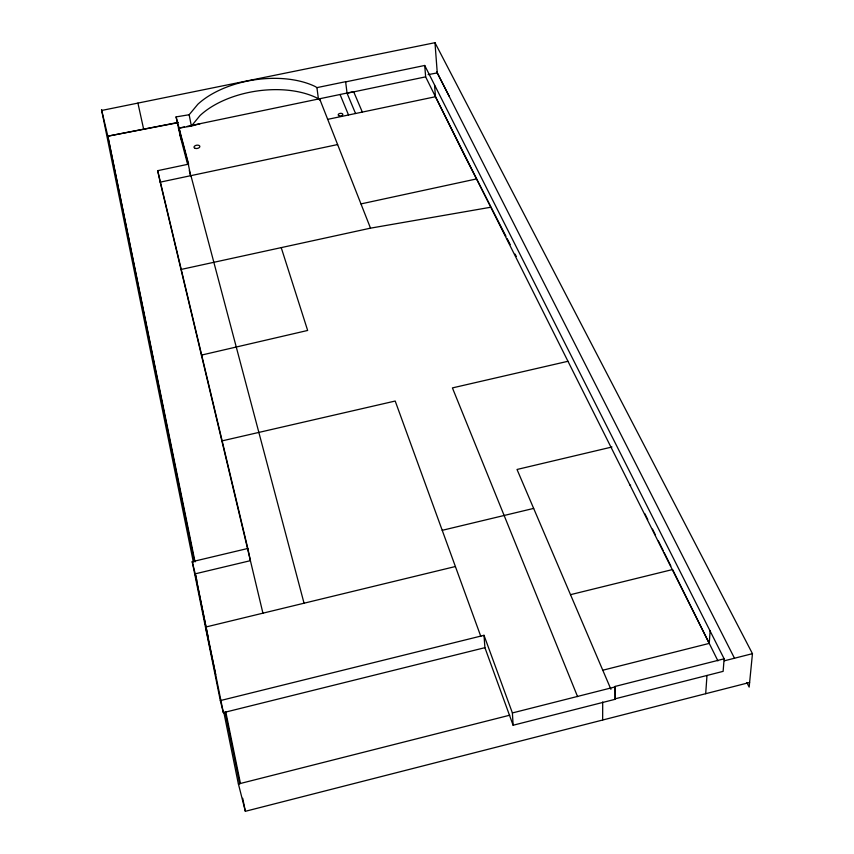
<?xml version="1.0" encoding="UTF-8"?>
<svg xmlns="http://www.w3.org/2000/svg" width="854" height="854" viewBox="0 0 854 854"><rect width="100%" height="100%" fill="white"/><g stroke="black" fill="none" stroke-linecap="round" stroke-linejoin="round"><path stroke-width="1.28" d="M602.657 720.018L602.7 701.956M484.912 647.674L223.364 712.652L220.321 700.59L484.004 635.301L484.912 647.674L513.115 725.238L615.19 699.287L615.136 686.424L724.139 658.808L424.716 65.47L345.71 81.877M615.19 699.287L615.136 686.424M705.692 693.704L706.984 675.45M602.775 670.23L709.247 643.393L710.133 630.828M724.139 658.808L723.124 671.361L615.008 698.85M101.711 110.454L434.974 42.7L752.459 653.673L749.161 687.096L746.844 682.538M178.87 127.385L180.877 138.796L176.084 116.891L189.15 114.746L197.872 104.231A76.476 42.454 -8.8 0 1 315.318 86.574L316.919 87.631L345.624 81.696L347.066 93.246L425.644 76.86L464.928 156.303L505.952 236.302M223.748 711.884L238.213 783.203L245.354 811.3L749.609 682.485M513.115 725.238L512.4 712.941L615.328 686.862M238.415 783.983L509.71 715.214M724.341 660.804L752.459 653.673M570.504 594.672L672.568 569.543L717.926 660.879M455.395 566.522L205.6 627.071L215.71 674.628M442.223 530.323L533.654 508.408M630.06 485.296L630.668 485.147M220.321 700.59L192.225 561.686L247.82 548.471L157.68 170.672L188.617 164.149L176.084 116.891M208.109 637.116L195.224 573.835L250.403 560.672L247.82 548.471M611.998 446.994L517.022 469.476L610.93 689.306M221.859 440.931L395.199 401.038L480.823 636.433M567.953 361.285L452.417 387.908L577.571 696.608M201.405 355.115L307.653 330.455L281.222 247.617M180.995 269.469L370.508 228.157L490.153 207.341M360.964 203.914L476.521 178.934M157.68 170.672L160.178 182.158L337.618 144.561M327.701 119.357L435.465 96.726L709.247 643.393M184.539 126.926L178.379 128.217L191.371 126.082L200.103 123.691M187.005 126.413L353.641 91.666L362.331 112.087M195.054 561.911L107.817 136.17L178.305 122.389M107.817 136.17L177.547 122.773M428.121 74.64L437.269 72.889L449.193 96.235M320.154 100.174L316.845 97.943A76.059 42.625 -8.8 0 0 200.039 115.536L191.371 126.082L189.15 114.746M507.169 238.672L510.212 244.607M515.079 254.097L516.296 256.478M436.757 71.875L734.536 658.317M644.834 513.67L647.78 519.616M652.509 529.128L655.456 535.074M658.413 541.009L663.131 550.52M664.305 552.901L670.806 565.978M346.991 93.065L355.552 113.507M340.063 94.506L348.517 114.98M319.599 98.765L370.508 228.157M484.004 635.301L512.4 712.941M178.582 127.449L188.318 164.214L190.634 175.7L189.289 170.608M190.922 175.636L304.045 603.212M180.877 138.796L187.602 164.246M192.225 561.686L196.783 580.122M160.178 182.158L262.925 613.172M128.484 237.625L128.623 238.202M137.921 103.088L143.664 129.285M225.798 711.948L240.444 783.406M194.36 560.982L107.956 136.736L101.541 109.718L193.356 562.167M225.168 712.225L239.771 783.929M242.696 798.266L245.354 811.3M178.86 127.363L181.165 138.743M195.224 573.835L223.364 712.652M316.919 87.631L318.435 99.011M424.716 65.47L425.644 76.86M434.569 85.24L435.465 96.726M434.974 42.7L437.269 72.889M339.241 115.813A2.327 1.292 -6.1 0 0 342.828 114.543A2.327 1.292 -6.1 0 0 339.465 113.561A2.327 1.292 -6.1 0 0 339.241 115.813M195.278 148.393A2.946 1.655 -9.2 0 0 199.847 146.642A2.946 1.655 -9.2 0 0 195.673 145.468A2.946 1.655 -9.2 0 0 195.278 148.393"/></g></svg>
